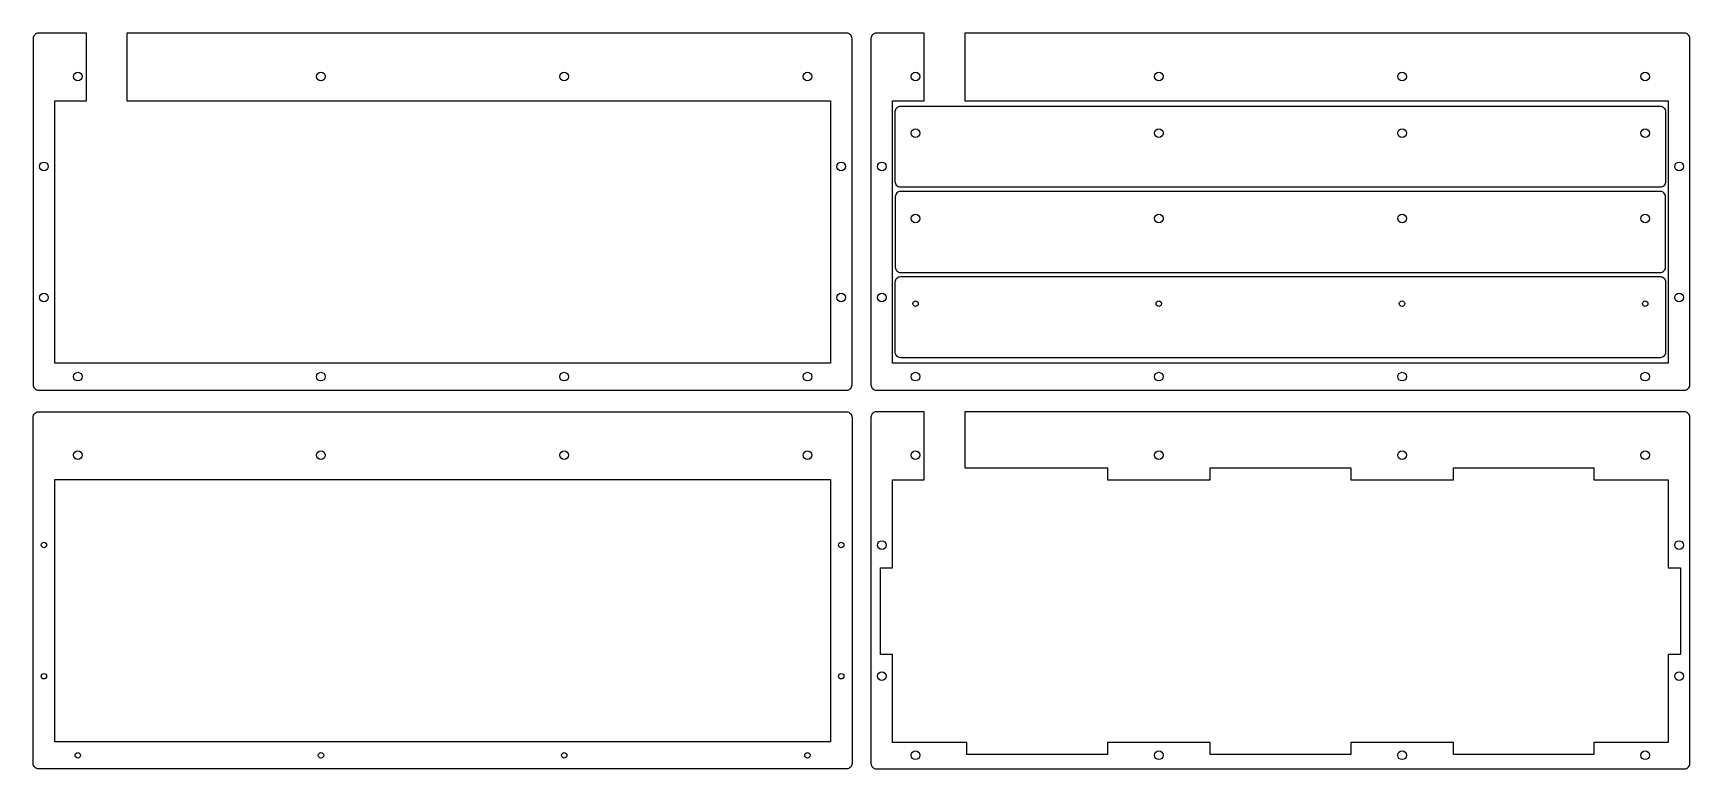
# Model space of a CAD drawing. Header units: millimetres. Extents: x -8 to 605, y -10 to 262.
import ezdxf

# ---------------------------------------------------------------- set-up
doc = ezdxf.new("R2010")
doc.units = ezdxf.units.MM
doc.layers.get('0').update_dxf_attribs({"linetype": 'CONTINUOUS'})

msp = doc.modelspace()

# ---------------------------------------------------------------- linework, layer by layer
for p, q in [((293, 262), (42.92, 262)), ((603, 262), (352.92, 262))]:
    msp.add_line(p, q)
for points in [[(258, 140), (29, 140), (0, 140), (0, 237), (11.7, 237), (11.7, 262), (-6, 262, 0.414214), (-8, 260), (-8, 132, 0.414214), (-6, 130), (293, 130, 0.414214), (295, 132), (295, 260, 0.414214), (293, 262), (26.7, 262), (26.7, 237), (287, 237), (287, 140)], [(336.7, 262), (336.7, 237), (597, 237), (597, 140), (568, 140), (339, 140), (310, 140), (310, 237), (321.7, 237), (321.7, 262), (304, 262, 0.414214), (302, 260), (302, 132, 0.414214), (304, 130), (603, 130, 0.414214), (605, 132), (605, 260, 0.414214), (603, 262)], [(596, 233), (596, 207, -0.414214), (594, 205), (313, 205, -0.414214), (311, 207), (311, 233, -0.414214), (313, 235), (594, 235, -0.414214)], [(313, 173.5), (594, 173.5, 0.414214), (596, 175.5), (596, 201.5, 0.414214), (594, 203.5), (313, 203.5, 0.414214), (311, 201.5), (311, 175.5, 0.414214)], [(313, 142, -0.414214), (311, 144), (311, 170, -0.414214), (313, 172), (594, 172, -0.414214), (596, 170), (596, 144, -0.414214), (594, 142)], [(-6, 122), (293, 122, -0.414214), (295, 120), (295, -8, -0.414214), (293, -10), (-6, -10, -0.414214), (-8, -8), (-8, 120, -0.414214)], [(603, -10, 0.414214), (605, -8), (605, 120, 0.414214), (603, 122), (336.7, 122), (336.7, 101.3), (337.5, 101.3), (389.5, 101.3), (389.5, 96.8), (427.5, 96.8), (427.5, 101.3), (479.5, 101.3), (479.5, 96.8), (517.5, 96.8), (517.5, 101.3), (569.5, 101.3), (569.5, 96.8), (597, 96.8), (597, 64.3), (601.5, 64.3), (601.5, 32.3), (597, 32.3), (597, -0.2), (569.5, -0.2), (569.5, -4.7), (517.5, -4.7), (517.5, -0.2), (479.5, -0.2), (479.5, -4.7), (427.5, -4.7), (427.5, -0.2), (389.5, -0.2), (389.5, -4.7), (337.5, -4.7), (337.5, -0.2), (310, -0.2), (310, 0), (310, 32.3), (305.5, 32.3), (305.5, 64.3), (310, 64.3), (310, 96.8), (321.7, 96.8), (321.7, 122), (304, 122, 0.414214), (302, 120), (302, -8, 0.414214), (304, -10)]]:
    msp.add_lwpolyline(points, format="xyb", close=True)
msp.add_lwpolyline([(287, 0), (258, 0), (239, 0), (48, 0), (29, 0), (0, 0), (0, 97), (287, 97)], close=True)
for centre, radius in [((8.5, 246), 1.6), ((98.5, 246), 1.6), ((188.5, 246), 1.6), ((278.5, 246), 1.6), ((318.5, 246), 1.6), ((408.5, 246), 1.6), ((498.5, 246), 1.6), ((588.5, 246), 1.6), ((318.5, 225), 1.6), ((408.5, 225), 1.6), ((498.5, 225), 1.6), ((588.5, 225), 1.6), ((-4, 212.75), 1.6), ((291, 212.75), 1.6), ((306, 212.75), 1.6), ((601, 212.75), 1.6), ((318.5, 193.5), 1.6), ((408.5, 193.5), 1.6), ((498.5, 193.5), 1.6), ((588.5, 193.5), 1.6), ((-4, 164.25), 1.6), ((291, 164.25), 1.6), ((306, 164.25), 1.6), ((601, 164.25), 1.6), ((318.5, 162), 1), ((408.5, 162), 1), ((498.5, 162), 1), ((588.5, 162), 1), ((8.5, 135), 1.6), ((98.5, 135), 1.6), ((188.5, 135), 1.6), ((278.5, 135), 1.6), ((318.5, 135), 1.6), ((408.5, 135), 1.6), ((498.5, 135), 1.6), ((588.5, 135), 1.6), ((8.5, 106), 1.6), ((98.5, 106), 1.6), ((188.5, 106), 1.6), ((278.5, 106), 1.6), ((318.5, 106), 1.6), ((408.5, 106), 1.6), ((498.5, 106), 1.6), ((588.5, 106), 1.6), ((-4, 72.75), 1), ((291, 72.75), 1), ((306, 72.75), 1.6), ((601, 72.75), 1.6), ((-4, 24.25), 1), ((291, 24.25), 1), ((306, 24.25), 1.6), ((601, 24.25), 1.6), ((8.5, -5), 1), ((98.5, -5), 1), ((188.5, -5), 1), ((278.5, -5), 1), ((318.5, -5), 1.6), ((408.5, -5), 1.6), ((498.5, -5), 1.6), ((588.5, -5), 1.6)]:
    msp.add_circle(centre, radius)

doc.saveas('drawing.dxf')
